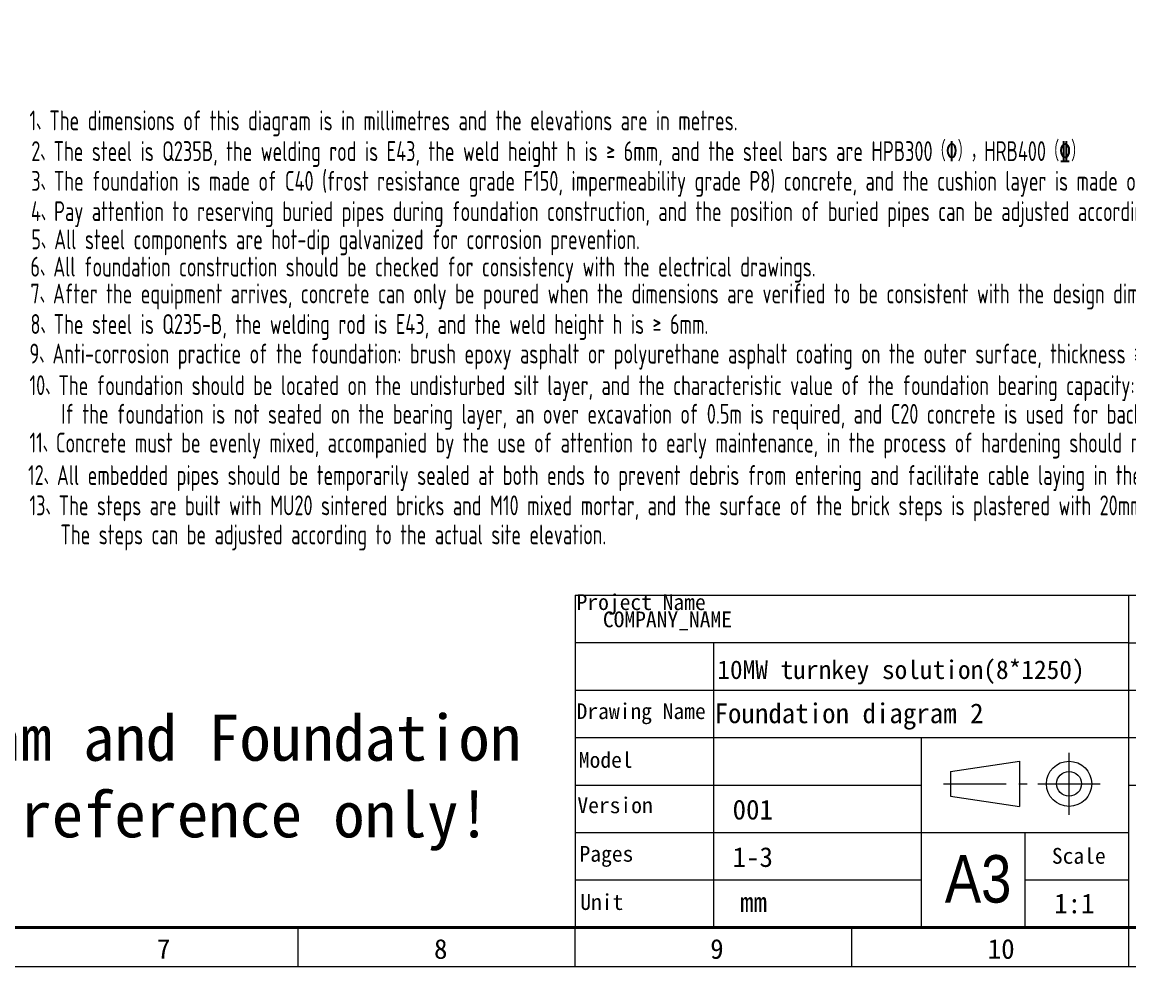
# Model space of a CAD drawing. Header units: millimetres. Extents: x 32496 to 166256, y 3504 to 23939.
# Drawn here: x 104753 to 114381, y 3504 to 11725 of the extents above; entities that cross this region are included whole.
import ezdxf
from ezdxf.enums import TextEntityAlignment as Align

# ---------------------------------------------------------------- set-up
doc = ezdxf.new("R2010")
doc.units = ezdxf.units.MM
doc.linetypes.add('CENTER', pattern=[50.8, 31.75, -6.35, 6.35, -6.35])
doc.layers.get('0').update_dxf_attribs({"lineweight": 35})
doc.layers.add('06-主文本', color=7, linetype='Continuous')
doc.layers.add('FORM', color=7, linetype='Continuous', lineweight=18)
doc.styles.add('GB', font='simsun.ttc')
doc.styles.add('HZ5(标注-说明)', font='tssdeng.shx', dxfattribs={"width": 0.7, "bigfont": 'tssdchn.shx'})
doc.styles.add('KEHUA', font='仿宋_GB2312.ttf')
doc.styles.get("Standard").update_dxf_attribs({"font": '仿宋_GB2312.ttf'})

# ---------------------------------------------------------------- blocks, each defined once
blk = doc.blocks.new('KH01-M017S_1_46')
at = {"layer": 'FORM', "color": 8}
for p, q in [((280, 47), (280, 5)), ((280, 47), (415, 47)), ((350, 5), (350, 47)), ((350, 41), (280, 41)), ((297.5, 41), (297.5, 5)), ((350, 41), (415, 41)), ((280, 35), (415, 35)), ((280, 29), (415, 29)), ((323.75, 29), (323.75, 5)), ((280, 23), (323.75, 23)), ((350, 23), (415, 23)), ((280, 17), (350, 17)), ((336.88, 17), (336.88, 5)), ((280, 11), (323.75, 11)), ((336.88, 11), (350, 11))]:
    blk.add_line(p, q, dxfattribs=at)
at = {"layer": 'FORM', "color": 5, "linetype": 'CENTER', "ltscale": 0.25}
for p, q in [((342.45, 19.22), (342.45, 27.08)), ((326.56, 23.15), (337.17, 23.15)), ((338.52, 23.15), (346.38, 23.15))]:
    blk.add_line(p, q, dxfattribs=at)
at = {"layer": 'FORM', "color": 8, "ltscale": 0.3}
for p, q in [((327.45, 24.72), (336.17, 26.01)), ((336.17, 26.01), (336.17, 20.29)), ((327.45, 24.72), (327.45, 21.58)), ((327.45, 21.58), (336.17, 20.29))]:
    blk.add_line(p, q, dxfattribs=at)
at = {"layer": 'FORM', "color": 4}
for p, q in [((245, 0), (245, 5)), ((280, 0), (280, 5)), ((315, 0), (315, 5)), ((350, 0), (350, 5))]:
    blk.add_line(p, q, dxfattribs=at)
at = {"layer": 'FORM', "color": 6}
blk.add_lwpolyline([(0, 297), (420, 297), (420, 0), (0, 0)], close=True, dxfattribs=at)
at = {"layer": 'FORM', "color": 8, "lineweight": 40}
blk.add_lwpolyline([(5, 5), (415, 5), (415, 292), (5, 292)], close=True, dxfattribs=at)
at = {"layer": 'FORM', "color": 8, "ltscale": 0.3}
for radius in [2.86, 1.57]:
    blk.add_circle((342.45, 23.15), radius, dxfattribs=at)
at = {"lineweight": -3, "attachment_point": 1}
for s, insert, char_height, width in [('{\\fSimSun|b0|i0|c134|p2;\\H0.2x;P\\fSimSun|b0|i0|c134|p2;roject Name\\Fisocp.shx,hztxt.shx|c0;\\H5x; }', (280.19, 47.13), 10, 44.3513), ('{\\fSimSun|b0|i0|c134|p2;COMPANY_NAME}', (283.51, 44.95), 2, 33.3655), ('{\\fSimSun|b0|i0|c134|p2;Drawing Name}', (280.19, 33.34), 2, 21.8076), ('{\\fSimSun|b0|i0|c134|p2;Model}', (280.47, 27.18), 2, 8.6792), ('{\\fSimSun|b0|i0|c134|p2;Version}', (280.29, 21.44), 2, 11.9412), ('{\\fSimSun|b0|i0|c134|p2;Pages}', (280.56, 15.3), 2, 8.7957), ('{\\fSimSun|b0|i0|c134|p2;Scale}', (340.28, 15.04), 2, 8.388), ('{\\fSimSun|b0|i0|c134|p2;Unit}', (280.65, 9.2), 2, 8.4812)]:
    blk.add_mtext(s, dxfattribs=dict(at, insert=insert, char_height=char_height, width=width))
at = {"layer": 'FORM', "color": 8, "style": 'KEHUA'}
for s, p in [('mm', (300.85, 6.94)), ('1:1', (340.57, 6.77))]:
    blk.add_text(s, height=2.5, dxfattribs=at).set_placement(p)
at = {"layer": 'FORM', "color": 4, "style": 'KEHUA'}
for s, p in [('7', (227.13, 1.02)), ('8', (262.16, 1.02)), ('9', (297.08, 1.02)), ('10', (332.17, 1.02))]:
    blk.add_text(s, height=2.5, dxfattribs=at).set_placement(p)
at = {"layer": 'FORM', "color": 8, "insert": (326.75, 14.13), "char_height": 6, "width": 13.896, "attachment_point": 1, "style": 'KEHUA'}
blk.add_mtext('{\\farial narrow|b0|i0|c134|p2;A3}', dxfattribs=at)
at = {"layer": 'FORM', "color": 4, "style": 'KEHUA'}
for tag, p in [('设计者', (369.07, 43.93)), ('工程名称', (299.91, 37.59)), ('审核者', (369.07, 37.93)), ('标准化', (369.07, 31.93)), ('批准者', (369.07, 25.93))]:
    blk.add_attdef(tag, text='', height=2.5, dxfattribs=at).set_placement(p, align=Align.MIDDLE_LEFT)
for tag, p in [('图纸名称', (299.91, 30.82)), ('产品型号', (299.91, 24.82)), ('版本', (299.91, 18.64)), ('页码', (299.91, 12.64))]:
    blk.add_attdef(tag, p, '', height=2.5, dxfattribs=at)

msp = doc.modelspace()

# ---------------------------------------------------------------- block references
ref = msp.add_blockref('KH01-M017S_1_46', (90298.079, 3504.033), dxfattribs=dict(xscale=68.80575516545142, yscale=68.80575516545137, zscale=68.80575516545137))
ref.add_attrib('工程名称', '10MW turnkey solution(8*1250)', dxfattribs={"layer": 'FORM', "color": 4, "height": 162, "style": 'KEHUA'}).set_placement((110800.376, 6090.127), align=Align.MIDDLE_LEFT)
ref.add_attrib('图纸名称', 'Foundation diagram 2', (110776.513, 5624.613), dxfattribs={"layer": 'FORM', "color": 4, "height": 172.01439, "style": 'KEHUA'})
ref.add_attrib('版本', '001', (110933.601, 4786.435), dxfattribs={"layer": 'FORM', "color": 4, "height": 172.0144, "style": 'KEHUA'})
ref.add_attrib('页码', '1-3', (110933.601, 4373.601), dxfattribs={"layer": 'FORM', "color": 4, "height": 172.0144, "style": 'KEHUA'})

# ---------------------------------------------------------------- texts
at = {"color": 2, "lineweight": 15, "insert": (100113.564, 5697.805), "char_height": 400, "width": 9217.00469, "attachment_point": 1, "style": 'GB'}
msp.add_mtext('{\\fFangSong_GB2312|b0|i0|c134|p49;Appearance diagram and Foundation diagrams are for reference only!}', dxfattribs=at)
at = {"layer": '06-主文本', "linetype": 'Continuous', "style": 'HZ5(标注-说明)', "width": 0.7}
for s, p in [('1、The dimensions of this diagram is in millimetres and the elevations are in metres.', (104817.322, 10783.4)), ('2、The steel is Q235B, the welding rod is E43, the weld height h is ≥ 6mm, and the steel bars are HPB300（\x82），HRB400（\x84）', (104833.013, 10516.348)), ('3、The foundation is made of C40 (frost resistance grade F150, impermeability grade P8) concrete, and the cushion layer is made of C20 polymer cement concrete.', (104833.013, 10257.494)), ('4、Pay attention to reserving buried pipes during foundation construction, and the position of buried pipes can be adjusted according to the actual situation on site.', (104829.357, 9993.567)), ('5、All steel components are hot-dip galvanized for corrosion prevention.', (104833.013, 9748.788)), ('6、All foundation construction should be checked for consistency with the electrical drawings.', (104825.563, 9511.291)), ('7、After the equipment arrives, concrete can only be poured when the dimensions are verified to be consistent with the design dimensions.', (104825.563, 9277.174)), ('8、The steel is Q235-B, the welding rod is E43, and the weld height h is ≥ 6mm.', (104825.563, 9011.681)), ('10、The foundation should be located on the undisturbed silt layer, and the characteristic value of the foundation bearing capacity: fak should not be less than 120kPa.', (104817.322, 8479.19)), ('If the foundation is not seated on the bearing layer, an over excavation of 0.5m is required, and C20 concrete is used for backfilling.', (105092.522, 8229.974)), ('11、Concrete must be evenly mixed, accompanied by the use of attention to early maintenance, in the process of hardening should maintain the appropriate temperature and humidity.', (104817.322, 7980.086)), ('12、All embedded pipes should be temporarily sealed at both ends to prevent debris from entering and facilitate cable laying in the later stage.', (104804.364, 7697.281)), ('13、The steps are built with MU20 sintered bricks and M10 mixed mortar, and the surface of the brick steps is plastered with 20mm thick cement mortar. ', (104817.322, 7433.735)), ('The steps can be adjusted according to the actual site elevation.', (105086.367, 7180.27))]:
    msp.add_text(s, height=172.7568, dxfattribs=at).set_placement(p)
at = {"layer": '06-主文本', "color": 1, "linetype": 'Continuous', "style": 'HZ5(标注-说明)', "width": 0.7}
msp.add_text('9、Anti-corrosion practice of the foundation: brush epoxy asphalt or polyurethane asphalt coating on the outer surface, thickness ≥ 500μm.', height=172.7568, dxfattribs=at).set_placement((104817.322, 8754.458))

doc.saveas('drawing.dxf')
